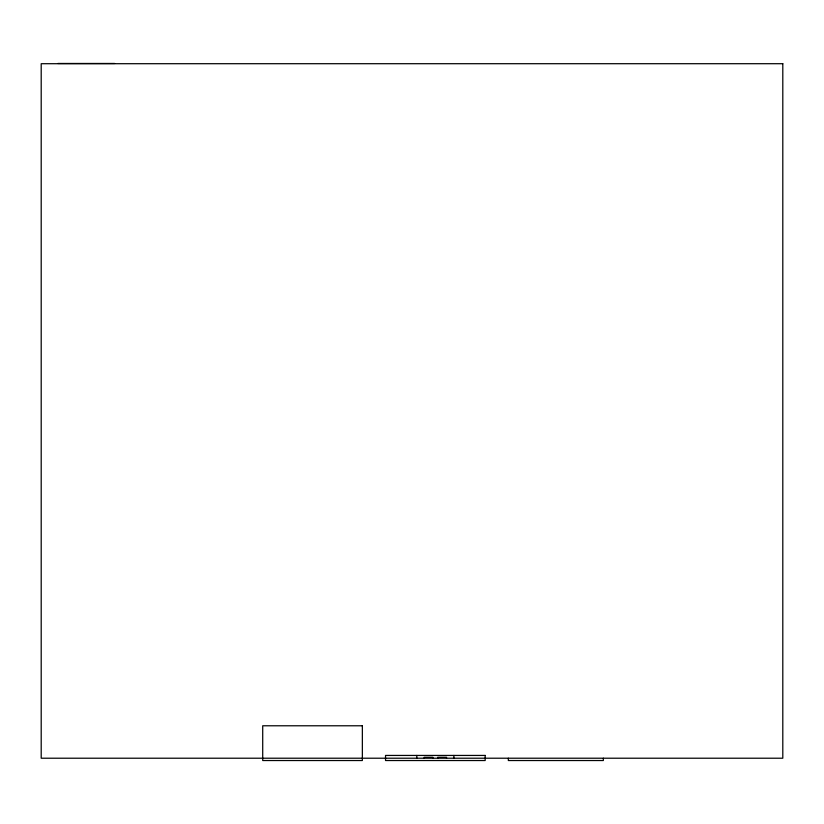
<?xml version="1.0" encoding="UTF-8"?>
<svg xmlns="http://www.w3.org/2000/svg" width="824" height="824" viewBox="0 0 824 824"><rect width="100%" height="100%" fill="white"/><g stroke="black" fill="none" stroke-linecap="round" stroke-linejoin="round"><path stroke-width="1.24" d="M57.876 63.469L114.639 63.469M603.343 758.214L603.343 760.531L508.336 760.531L508.336 758.214M453.89 755.433L453.89 758.214M446.536 758.214L446.536 757.287L437.74 757.287L437.74 758.214M432.899 758.214L432.899 757.287L424.154 757.287L424.154 758.214M416.81 755.433L416.81 758.214M782.8 63.706L41.2 63.706L41.2 758.214L782.8 758.214L782.8 63.706M362.354 725.779L262.712 725.779L262.712 760.531L362.354 760.531L362.354 725.779M485.171 755.433L385.529 755.433L385.529 760.531L485.171 760.531L485.171 755.433"/></g></svg>
